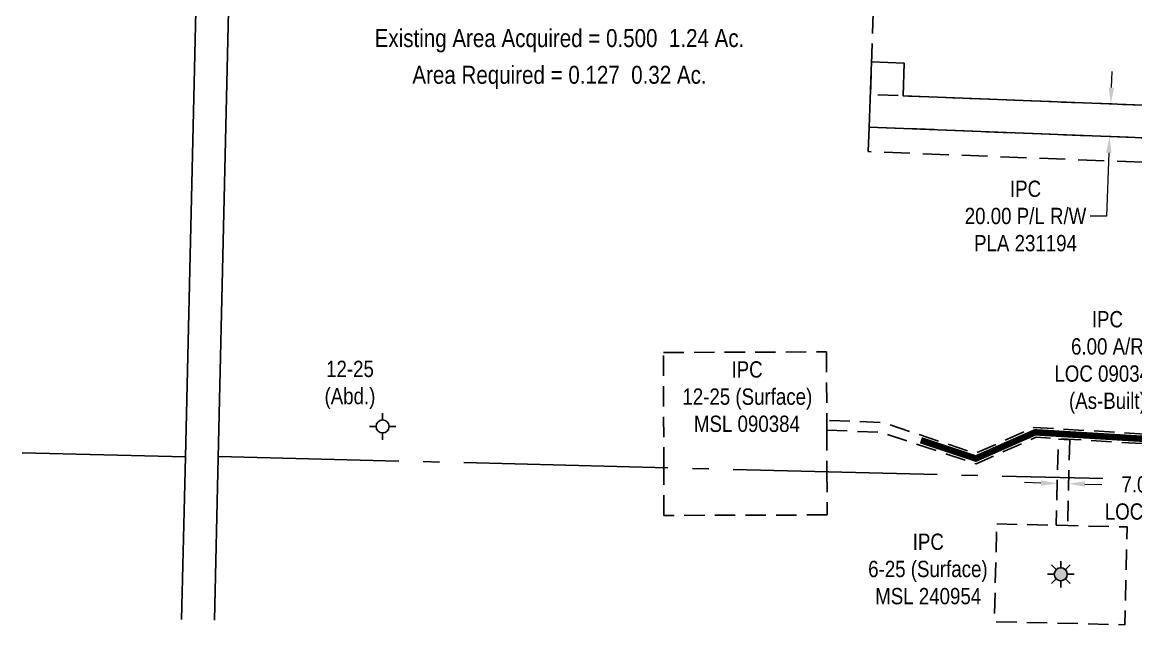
# Model space of a CAD drawing. Extents: x 394017 to 397185, y 6162863 to 6166407.
# Drawn here: x 394645 to 395327, y 6164246 to 6164616 of the extents above; entities that cross this region are included whole.
import ezdxf
from ezdxf.enums import TextEntityAlignment as Align

# ---------------------------------------------------------------- set-up
doc = ezdxf.new("R2010")
doc.units = 0
doc.header["$LTSCALE"] = 5
doc.header["$PDSIZE"] = 0.5
for name, pattern in [('foc-ACCESSROAD', [3.75, 2.5, -1.25]), ('foc-QUARTERLINE', [33, 25, -3, 2, -3]), ('HIDDEN2', [4.7625, 3.175, -1.5875])]:
    doc.linetypes.add(name, pattern=pattern)
doc.layers.get('Defpoints').update_dxf_attribs({"color": 9})
for name, color, linetype in [('AS-ROADS', 254, 'Continuous'), ('C-AR', 13, 'foc-ACCESSROAD'), ('C-RW', 13, 'Continuous'), ('C-WS', 13, 'foc-ACCESSROAD'), ('C-WS-S', 8, 'Continuous'), ('L-AREAREQUIRED', 7, 'Continuous'), ('L-SEC', 7, 'Continuous'), ('L-SECQ', 8, 'foc-QUARTERLINE'), ('T-EXISTING TFA', 220, 'HIDDEN2')]:
    doc.layers.add(name, color=color, linetype=linetype)
for name, color, linetype, lineweight in [('C-AR-T', 13, 'Continuous', 9), ('C-RW-T', 13, 'Continuous', 9), ('C-WS-T', 13, 'Continuous', 9)]:
    doc.layers.add(name, color=color, linetype=linetype, lineweight=lineweight)
doc.styles.add('100L', font='ARIALN.TTF', dxfattribs={"height": 11})
doc.styles.add('80CG', font='ARIALN.TTF', dxfattribs={"height": 10})
doc.styles.add('80L', font='ARIALN.TTF', dxfattribs={"height": 10})
doc.dimstyles.new('Compass 5 000', dxfattribs={"dimscale": 5, "dimtxt": 9, "dimasz": 2, "dimexe": 0.2, "dimexo": 0.0625, "dimgap": 0.5, "dimtad": 0, "dimtih": 1, "dimtoh": 1, "dimzin": 0, "dimdsep": 46, "dimtxsty": '80CG', "dimcen": 0.1, "dimse1": 1, "dimse2": 1, "dimclrd": 256, "dimclrt": 256, "dimaunit": 1, "dimadec": 4, "dimazin": 0, "dimtfac": 0.06, "dimtofl": 0, "dimtmove": 0, "dimatfit": 1, "dimfxl": 0.2, "dimtolj": 1, "dimtzin": 0, "dimlwd": -1, "dimarcsym": 0})

# ---------------------------------------------------------------- blocks, each defined once
blk = doc.blocks.new('*D428')
at = {"layer": 'C-AR-T', "transparency": 16777216}
for p, q in [((395268.86, 6164332.99), (395258.86, 6164333.23)), ((395295.85, 6164332.35), (395306.18, 6164332.11))]:
    blk.add_line(p, q, dxfattribs=at)
for points in [[(395268.89, 6164334.66), (395268.82, 6164331.32), (395278.85, 6164332.75)], [(395295.88, 6164334.02), (395295.81, 6164330.69), (395285.85, 6164332.59)]]:
    blk.add_solid(points, dxfattribs=at)
at = {"layer": 'Defpoints', "color": 0, "transparency": 16777216}
for p in [(395285.85, 6164332.59), (395278.68, 6164325.35), (395285.67, 6164325.19)]:
    blk.add_point(p, dxfattribs=at)
at = {"layer": 'C-AR-T', "transparency": 16777216, "insert": (395340.48, 6164332.11), "char_height": 10, "attachment_point": 5, "style": '80CG', "bg_fill": 3, "box_fill_scale": 1.1, "bg_fill_color": 256, "bg_fill_true_color": 13158600, "bg_fill_transparency": 0}
blk.add_mtext('\\A1;IPC\\P7.00 A/R\\PLOC 241267', dxfattribs=at)
blk = doc.blocks.new('*D429')
at = {"layer": 'C-AR-T', "transparency": 16777216}
for p, q in [((395353.89, 6164406.94), (395343.89, 6164406.94)), ((395363.87, 6164377.36), (395353.89, 6164406.94)), ((395372.18, 6164352.73), (395375.38, 6164343.25))]:
    blk.add_line(p, q, dxfattribs=at)
for points in [[(395365.45, 6164377.9), (395362.29, 6164376.83), (395367.06, 6164367.89)], [(395373.76, 6164353.26), (395370.6, 6164352.2), (395368.98, 6164362.21)]]:
    blk.add_solid(points, dxfattribs=at)
at = {"layer": 'Defpoints', "color": 0, "transparency": 16777216}
for p in [(395386.8, 6164374.55), (395367.06, 6164367.89), (395388.72, 6164368.86)]:
    blk.add_point(p, dxfattribs=at)
at = {"layer": 'C-AR-T', "transparency": 16777216, "insert": (395309.6, 6164406.94), "char_height": 10, "attachment_point": 5, "style": '80CG'}
blk.add_mtext('\\A1;IPC\\P6.00 A/R\\PLOC 090344\\P(As-Built)', dxfattribs=at)
blk = doc.blocks.new('*D437')
at = {"layer": 'C-RW-T', "transparency": 16777216}
for p, q in [((395312.03, 6164575.46), (395312.42, 6164585.45)), ((395310.47, 6164535.5), (395308.96, 6164496.69)), ((395308.96, 6164496.69), (395298.96, 6164496.69))]:
    blk.add_line(p, q, dxfattribs=at)
for points in [[(395310.36, 6164575.52), (395313.69, 6164575.39), (395311.64, 6164565.47)], [(395308.8, 6164535.56), (395312.13, 6164535.43), (395310.86, 6164545.49)]]:
    blk.add_solid(points, dxfattribs=at)
at = {"layer": 'Defpoints', "color": 0, "transparency": 16777216}
for p in [(395265.9, 6164567.25), (395265.12, 6164547.27), (395310.86, 6164545.49)]:
    blk.add_point(p, dxfattribs=at)
at = {"layer": 'C-RW-T', "transparency": 16777216, "insert": (395259.42, 6164496.69), "char_height": 10, "attachment_point": 5, "style": '80CG'}
blk.add_mtext('\\A1;IPC\\P20.00 P/L R/W\\PPLA 231194', dxfattribs=at)
blk = doc.blocks.new('GABD')
for p, q in [((0, 0.81), (0, 1.62)), ((-0.81, 0), (-1.62, 0)), ((1.62, 0), (0.81, 0)), ((0, -0.81), (0, -1.62))]:
    blk.add_line(p, q)
blk.add_circle((0, 0), 0.8)
blk = doc.blocks.new('GAS')
h = blk.add_hatch(color=255)
h.dxf.hatch_style = 1
edge = h.paths.add_edge_path()
edge.add_arc((0, 0), 0.9, 0, 360)
for p, q in [((0, 0.81), (0, 1.62)), ((-0.81, 0), (-1.62, 0)), ((-0.57, 0.57), (-1.14, 1.14)), ((0.57, 0.57), (1.14, 1.14)), ((1.62, 0), (0.81, 0)), ((-0.57, -0.57), (-1.14, -1.14)), ((0, -0.81), (0, -1.62)), ((1.14, -1.14), (0.57, -0.57))]:
    blk.add_line(p, q)
blk.add_circle((0, 0), 0.8)

msp = doc.modelspace()

# ---------------------------------------------------------------- linework, layer by layer
at = {"layer": 'AS-ROADS', "const_width": 3.999, "flags": 128}
msp.add_lwpolyline([(395606.298, 6164378.943), (395568.374, 6164372.727), (395505.881, 6164375.319), (395448.094, 6164361.685), (395392.035, 6164373.149), (395350.032, 6164358.976), (395265.308, 6164364.09), (395228.939, 6164347.981), (395195.273, 6164359.201)], dxfattribs=at)
at = {"layer": 'C-AR', "flags": 128}
for points in [[(395137.65, 6164365.417), (395171.077, 6164364.104), (395229.092, 6164344.769), (395265.856, 6164361.053), (395350.436, 6164355.947), (395392.227, 6164370.049), (395448.14, 6164358.615), (395506.169, 6164372.306), (395568.556, 6164369.718), (395606.326, 6164375.909), (395658.406, 6164368.447), (395698.47, 6164375.154), (395728.314, 6164378.02), (395778.631, 6164378.705), (395793.622, 6164378.423), (395793.861, 6164384.413), (395777.861, 6164384.696), (395727.985, 6164384.014), (395696.64, 6164380.997), (395657.646, 6164374.397), (395606.27, 6164381.977), (395568.192, 6164375.736), (395505.593, 6164378.332), (395448.048, 6164364.755), (395391.843, 6164376.249), (395349.628, 6164362.005), (395264.76, 6164367.127), (395228.786, 6164351.193), (395172.166, 6164370.063), (395137.629, 6164371.42)], [(395286.486, 6164359.571), (395285.24, 6164306.907), (395278.245, 6164307.074), (395279.493, 6164359.845)]]:
    msp.add_lwpolyline(points, close=True, dxfattribs=at)
at = {"layer": 'C-RW'}
msp.add_lwpolyline([(395165.065, 6164591.187), (395185.046, 6164590.498), (395184.354, 6164570.427), (395846.583, 6164544.614), (395846.367, 6164529.617), (395784.206, 6164532.04), (395784.025, 6164527.045), (395163.687, 6164551.225)], close=True, dxfattribs=at)
at = {"layer": 'C-WS'}
msp.add_lwpolyline([(395790.176, 6164696.297), (395784.751, 6164547.024), (395574.888, 6164555.178), (395164.376, 6164571.206), (395174.704, 6164870.81), (395300.838, 6164865.794), (395300.794, 6164923.504), (395634.215, 6164912.859), (395834.134, 6164905.02), (395828.944, 6164771.165), (395812.549, 6164740.56), (395790.176, 6164696.297)], dxfattribs=at)
msp.add_lwpolyline([(395137.828, 6164313.434), (395037.865, 6164313.092), (395037.764, 6164342.41), (395037.523, 6164413.055), (395137.485, 6164413.397), (395137.629, 6164371.42), (395137.65, 6164365.417), (395137.736, 6164339.924), (395137.828, 6164313.434)], close=True, dxfattribs=at)
at = {"layer": 'C-WS', "flags": 128}
msp.add_lwpolyline([(395241.774, 6164307.944), (395321.713, 6164306.037), (395320.294, 6164246.073), (395240.33, 6164247.986)], close=True, dxfattribs=at)
at = {"layer": 'L-SEC'}
for p, q in [((394763.294, 6165153.442, 602.197), (394744.556, 6164349.014, 602.197)), ((394783.398, 6165152.974, 602.197), (394764.66, 6164348.546, 602.197)), ((394744.556, 6164349.014, 602.197), (394742.228, 6164249.366, 602.197)), ((394764.66, 6164348.544, 602.197), (394762.332, 6164248.863, 602.197))]:
    msp.add_line(p, q, dxfattribs=at)
at = {"layer": 'L-SECQ'}
for p, q in [((394744.556, 6164349.014, 602.197), (394644.622, 6164351.485, 602.197)), ((395535.114, 6164330.066), (394764.974, 6164349.207))]:
    msp.add_line(p, q, dxfattribs=at)
at = {"layer": 'T-EXISTING TFA'}
msp.add_lwpolyline([(395163.687, 6164551.225), (395784.025, 6164527.045), (395783.48, 6164512.06), (395163.013, 6164536.245), (395163.687, 6164551.225)], close=True, dxfattribs=at)

# ---------------------------------------------------------------- block references
at = {"layer": 'C-WS-S'}
for name, p, xscale, yscale, zscale in [('GABD', (394865.446, 6164367.668), 4.999999999999955, 4.999999999999955, 4.999999999999955), ('GAS', (395281.033, 6164277.015), 4.999999999999972, 4.999999999999972, 4.999999999999972)]:
    msp.add_blockref(name, p, dxfattribs=dict(at, xscale=xscale, yscale=yscale, zscale=zscale))

# ---------------------------------------------------------------- texts
at = {"layer": 'C-WS-T', "insert": (394845.44, 6164393.149), "char_height": 9.9964, "width": 30.587, "attachment_point": 5, "style": '80CG'}
msp.add_mtext('\\A1;12-25\\P(Abd.)', dxfattribs=at)
at = {"layer": 'C-WS-T', "char_height": 9.99976, "attachment_point": 1, "style": '80L'}
for s, insert in [('\\pi36.144;IPC\\P\\pi6.0765;12-25 (Surface)\\P\\pi13.136;MSL 090384', (395043.078, 6164407.645)), ('\\pi36.144;IPC\\P\\pi8.8527;6-25 (Surface)\\P\\pi13.136;MSL 240954', (395154.148, 6164301.962))]:
    msp.add_mtext_dynamic_manual_height_columns(s, width=89.81821, gutter_width=50.018, heights=[0], dxfattribs=dict(at, insert=insert))
at = {"layer": 'L-AREAREQUIRED', "color": 5, "style": '100L'}
for s, p in [('Existing Area Acquired = 0.500  1.24 Ac.', (394973.841, 6164597.027)), ('Area Required = 0.127  0.32 Ac.', (394973.841, 6164574.535))]:
    msp.add_text(s, height=10.99606, dxfattribs=at).set_placement(p, align=Align.BOTTOM_CENTER)

# ---------------------------------------------------------------- dimensions: what is measured, and where the dimension line sits
at = {"layer": 'C-RW-T'}
dim = msp.add_linear_dim(base=(395310.858, 6164545.488), p1=(395265.899, 6164567.249), p2=(395265.121, 6164547.271), angle=267.767786, text='IPC\\P20.00 P/L R/W\\PPLA 231194', dimstyle='Compass 5 000', dxfattribs=at)
dim.commit()
dim.dimension.update_dxf_attribs({"geometry": '*D437', "text_midpoint": (395259.417, 6164496.693), "dimtype": 161})

# ---------------------------------------------------------------- next in the draw order: dimensions: what is measured, and where the dimension line sits
at = {"layer": 'C-AR-T'}
dim = msp.add_linear_dim(base=(395285.848, 6164332.589), p1=(395278.677, 6164325.351), p2=(395285.673, 6164325.185), angle=358.644394, text='IPC\\P7.00 A/R\\PLOC 241267', dimstyle='Compass 5 000', override={"dimtfill": 1}, dxfattribs=at)
dim.commit()
dim.dimension.update_dxf_attribs({"geometry": '*D428', "text_midpoint": (395340.477, 6164332.107), "dimtype": 161})

# ---------------------------------------------------------------- next in the draw order: dimensions: what is measured, and where the dimension line sits
at = {"layer": 'C-AR-T', "color": 6}
dim = msp.add_linear_dim(base=(395367.064, 6164367.888), p1=(395388.717, 6164368.864), p2=(395386.799, 6164374.547), angle=108.64585, text='IPC\\P6.00 A/R\\PLOC 090344\\P(As-Built)', dimstyle='Compass 5 000', dxfattribs=at)
dim.commit()
dim.dimension.update_dxf_attribs({"geometry": '*D429', "text_midpoint": (395309.597, 6164406.938), "dimtype": 161})

doc.saveas('drawing.dxf')
